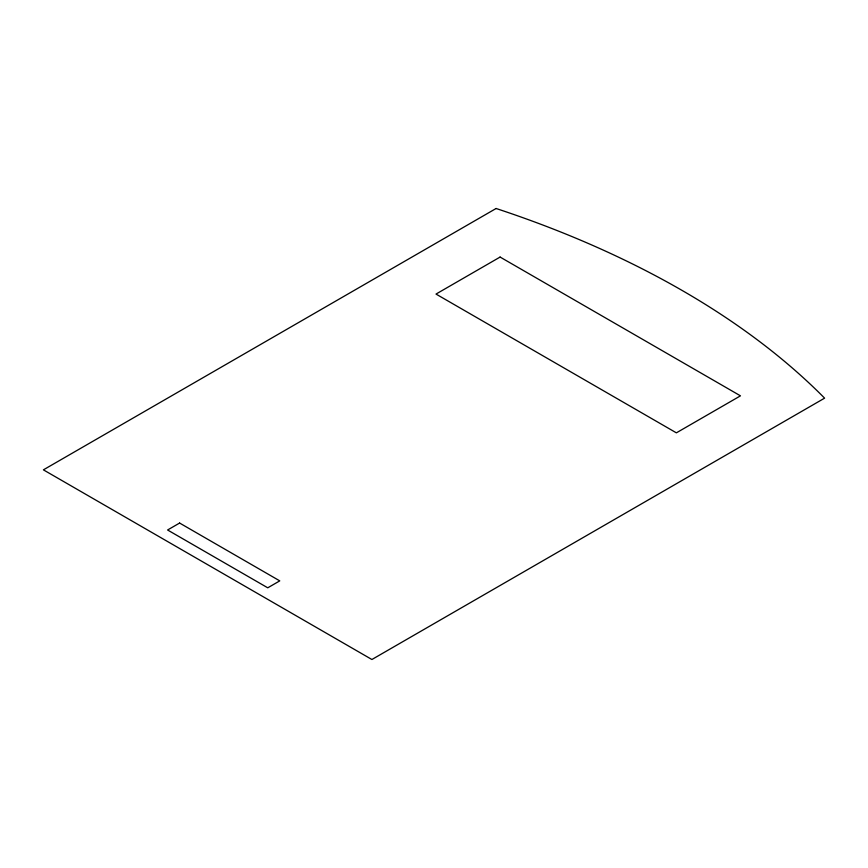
<?xml version="1.0" encoding="UTF-8"?>
<svg xmlns="http://www.w3.org/2000/svg" width="868" height="868" viewBox="0 0 868 868"><rect width="100%" height="100%" fill="white"/><g stroke="black" fill="none" stroke-linecap="round" stroke-linejoin="round"><path stroke-width="1.3" d="M496.095 208.494L43.4 469.848L371.905 659.506L824.6 398.152A881.378 508.865 0 0 0 496.095 208.494M500.098 257.058L436.007 294.068L676.367 432.839L740.469 395.841L500.098 257.058M179.611 523.046L167.589 529.99L267.745 587.81L279.767 580.876L179.611 523.046"/></g></svg>
